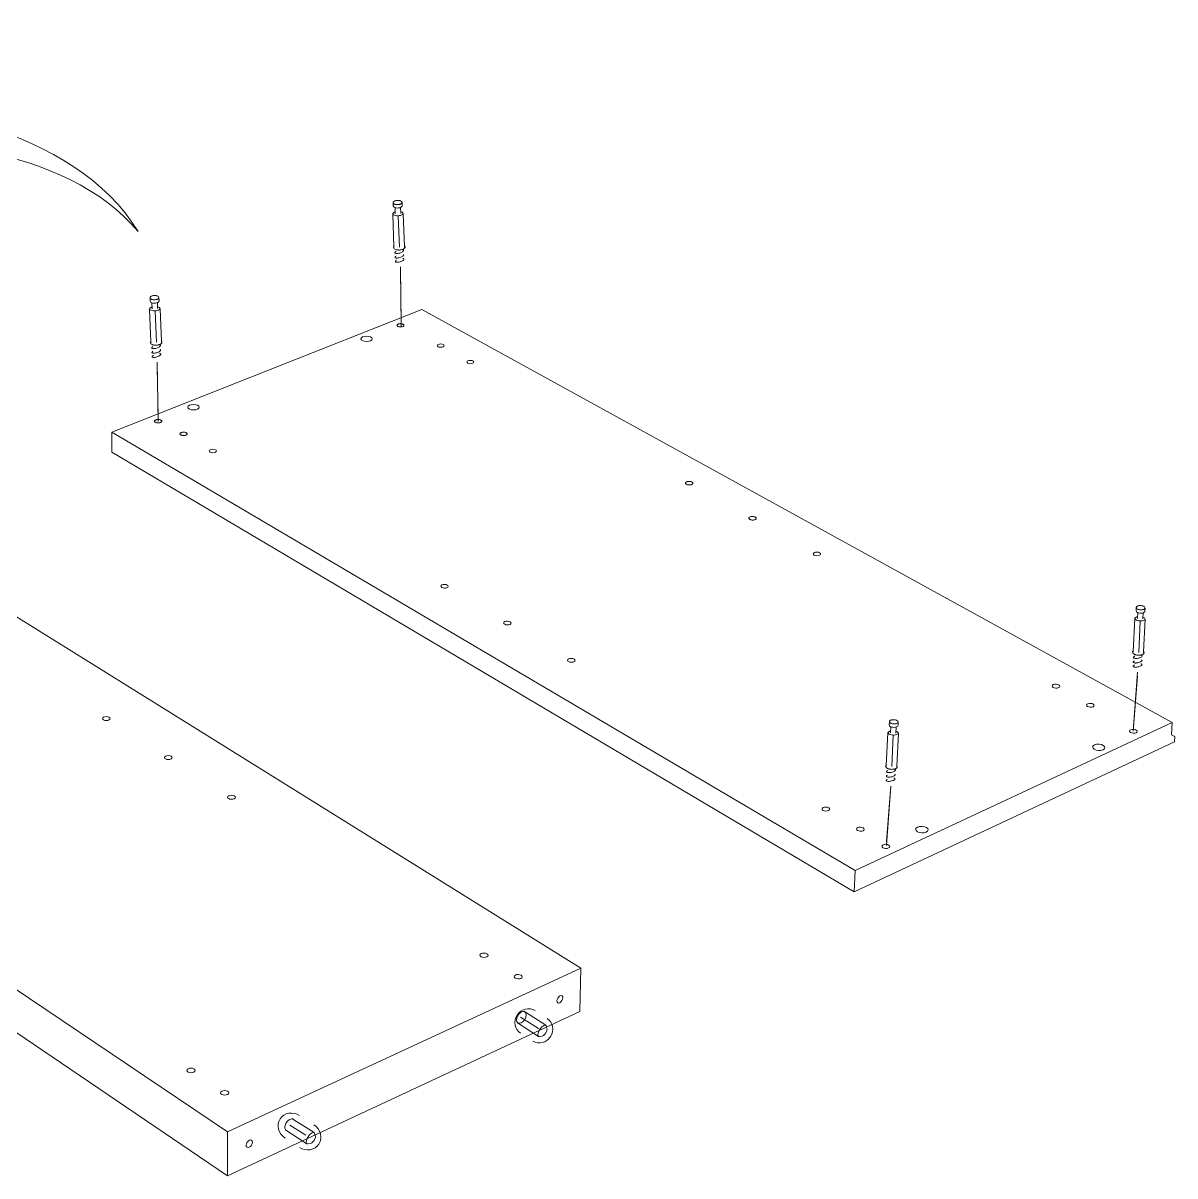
# Model space of a CAD drawing. Header units: metres. Extents: x -0.7 to 7.4, y 0 to 11.2.
# Drawn here: x 0.0524 to 0.1343, y 0.6645 to 0.7465 of the extents above; entities that cross this region are included whole.
import ezdxf

# ---------------------------------------------------------------- set-up
doc = ezdxf.new("R2010")
doc.units = ezdxf.units.M
doc.header["$MEASUREMENT"] = 0
doc.layers.add('PDF4_Geometry_Num_Penna__1', color=255, linetype='Continuous', lineweight=18)
doc.layers.add('PDF4_Geometry_Num_Penna__7', color=7, linetype='Continuous', lineweight=18)

msp = doc.modelspace()

# ---------------------------------------------------------------- linework, layer by layer
at = {"layer": 'PDF4_Geometry_Num_Penna__1', "color": 255, "linetype": 'Continuous', "lineweight": 18, "flags": 128}
for points in [[(0.07926215442272173, 0.7288428786007375), (0.07931718775605506, 0.7251962147118486)], [(0.06197604331161063, 0.7220813633229597), (0.06203107664494396, 0.718434346656293)], [(0.1316507127560551, 0.7000477452674042), (0.1313801322004995, 0.6964106063785153)], [(0.1141000183116106, 0.6919338563785152), (0.1138294377560551, 0.6882967174896264)]]:
    msp.add_lwpolyline(points, dxfattribs=at)
at = {"layer": 'PDF4_Geometry_Num_Penna__7', "color": 7, "linetype": 'Continuous', "lineweight": 18, "flags": 128}
for points in [[(0.07937910025605509, 0.7336988294340708), (0.0793738085893884, 0.7336741349896264), (0.07936322525605508, 0.7336557905451819), (0.0793469974782773, 0.7336381516562931), (0.07932441970049953, 0.7336212183229597), (0.0792979613671662, 0.7336056961007374), (0.07926550581161064, 0.7335915849896264), (0.07923058081161062, 0.733579590545182), (0.07919106970049952, 0.7335700655451819), (0.07914979470049953, 0.7335623044340708), (0.07910605025605508, 0.7335570127674041), (0.07906301136716619, 0.7335545433229598), (0.0790185613671662, 0.7335545433229598), (0.07897587525605508, 0.7335570127674041), (0.07893495303383286, 0.733561951656293), (0.0788961474782773, 0.7335700655451819), (0.0788612224782773, 0.733579590545182), (0.0788294724782773, 0.7335919377674042), (0.0788023085893884, 0.7336053433229597), (0.07877973081161063, 0.7336212183229597), (0.07876385581161063, 0.7336374461007374), (0.0787532724782773, 0.7336554377674042), (0.07874833358938842, 0.7336737822118485)], [(0.07888365914494397, 0.7333349744340708), (0.0789005924782773, 0.7329059966562931)], [(0.07928476747827728, 0.7329201077674041), (0.07926853970049953, 0.7333494383229597)], [(0.07889565358938841, 0.7330340549896264), (0.0788529674782773, 0.7330192383229598), (0.07882015914494396, 0.733004421656293), (0.07879087858938841, 0.7329874883229598), (0.07876583136716618, 0.7329687911007375), (0.07874572303383286, 0.7329486827674041), (0.07873090636716619, 0.7329268105451819), (0.07872279247827729, 0.7329063494340708), (0.07871926470049952, 0.7328844772118487)], [(0.07871997025605507, 0.7328767161007375), (0.0788053424782773, 0.7305593188785153)], [(0.07910643831161063, 0.7327401558229597), (0.0792069799782773, 0.7305264752674041)], [(0.07876971192272174, 0.7305166327674042), (0.07877077025605507, 0.7304968772118486)], [(0.07925767414494396, 0.7291207263785152), (0.07932152692272174, 0.7249025624896264)], [(0.06209298914494398, 0.7269374905451819), (0.0620876974782773, 0.7269127961007376), (0.06207711414494398, 0.7268940988785152), (0.0620608863671662, 0.7268764599896265), (0.06203830858938843, 0.726859526656293), (0.06201185025605509, 0.7268440044340708), (0.06197939470049953, 0.7268298933229598), (0.06194446970049952, 0.7268182516562931), (0.06190495858938842, 0.7268083738785153), (0.06186368358938843, 0.7268006127674042), (0.06181993914494396, 0.7267956738785153), (0.06177690025605508, 0.7267932044340708), (0.06173245025605509, 0.7267932044340708), (0.06168976414494397, 0.7267956738785153), (0.06164884192272176, 0.7268006127674042), (0.06161003636716621, 0.726808726656293), (0.0615751113671662, 0.7268182516562931), (0.0615433613671662, 0.7268302461007374), (0.0615161974782773, 0.726843651656293), (0.06149361970049953, 0.726859526656293), (0.06147774470049953, 0.7268757544340708), (0.0614671613671662, 0.7268940988785152), (0.06146222247827731, 0.726912090545182)], [(0.05873546192272176, 0.7173891366562931), (0.08077525358938843, 0.7260921644340708), (0.1341378313671662, 0.6967371727674042)], [(0.06160954247827731, 0.7262725397118486), (0.0615668563671662, 0.7262580758229598), (0.06153404803383285, 0.7262429063785152), (0.0615047674782773, 0.7262259730451819), (0.06147972025605507, 0.7262072758229596), (0.06145961192272174, 0.7261871674896264), (0.06144479525605508, 0.7261652952674041), (0.06143668136716618, 0.7261448341562929), (0.06143315358938842, 0.7261229619340708)], [(0.06143385914494397, 0.7261152008229597), (0.06151923136716619, 0.7237978036007374)], [(0.06159754803383286, 0.7265731063785152), (0.0616144813671662, 0.7261444813785153)], [(0.06182032720049953, 0.7259786405451819), (0.06192086886716619, 0.7237649599896264)], [(0.06199865636716618, 0.7261589452674041), (0.06198242858938842, 0.7265879230451819)], [(0.06148360081161063, 0.7237551174896263), (0.06148465914494396, 0.7237353619340707)], [(0.06197156303383285, 0.7223592111007375), (0.06203541581161064, 0.7181410472118486)], [(0.05873560303383286, 0.7173891366562931), (0.1115965308116106, 0.6862381533229597), (0.1341376197004995, 0.6967368199896263)], [(0.05873560303383286, 0.7173891366562931), (0.05874512803383286, 0.7159610922118486)], [(0.05874523386716619, 0.7159611627674042), (0.1115214949782773, 0.684719515545182)], [(0.09209458720049951, 0.6792873374896263), (0.04200966775605507, 0.7104390263785153), (0.01767505664494396, 0.7008219513785152)], [(0.1322007638671662, 0.7048735336007375), (0.1321933555338329, 0.7048498974896263), (0.1321813610893884, 0.7048322586007374), (0.1321637222004996, 0.7048160308229597), (0.1321400860893885, 0.7048008613785153), (0.1321118638671662, 0.7047881613785152), (0.1320783499782773, 0.7047768724896264), (0.132042366644944, 0.7047684058229596), (0.1320025027560551, 0.7047620558229597), (0.1319605222004996, 0.7047581752674041), (0.1319164249782774, 0.7047571169340708), (0.1318733860893885, 0.7047585280451819), (0.1318289360893884, 0.7047620558229597), (0.1317869555338329, 0.7047684058229596), (0.1317460333116107, 0.7047768724896264), (0.1317086388671662, 0.7047885141562931), (0.1316744194227218, 0.7048015669340708), (0.1316433749782773, 0.7048163836007375), (0.1316179749782773, 0.7048322586007374), (0.1315971610893885, 0.7048498974896263), (0.1315826972004996, 0.7048675363785153), (0.1315738777560551, 0.7048865863785152), (0.1315707027560551, 0.7049052836007376)], [(0.1314712194227218, 0.7041136855451819), (0.1313491583116107, 0.7017980522118485)], [(0.1316599555338329, 0.704254796656293), (0.1316162110893884, 0.704243860545182), (0.131581991644944, 0.7042318661007374), (0.1315516527560551, 0.7042177549896264), (0.131524841644944, 0.7042015272118486), (0.1315033222004995, 0.7041831827674041), (0.1314863888671662, 0.704162721656293), (0.1314765110893885, 0.7041429661007375), (0.131470866644944, 0.7041214466562931)], [(0.1316751249782773, 0.7045557161007374), (0.1316536055338329, 0.7041267383229597)], [(0.1318439644227217, 0.7039432938785153), (0.1317462449782772, 0.7017296133229597)], [(0.1320374277560551, 0.7041066299896264), (0.1320596527560551, 0.7045356077674042)], [(0.01767488025605508, 0.7008220219340708), (0.06698051358938839, 0.6676630274896264)], [(0.1316713149782773, 0.7003249227674042), (0.1313576955338328, 0.6961180477674042)], [(0.06697349331161062, 0.6645194952674041), (0.01782167108938839, 0.6978629924896264)], [(0.1146500694227217, 0.6967596447118486), (0.1146426610893884, 0.6967360086007375), (0.1146306666449439, 0.6967183697118486), (0.1146130277560551, 0.6967021419340708), (0.1145893916449439, 0.6966869724896263), (0.1145611694227217, 0.6966742724896264), (0.1145276555338328, 0.6966629836007375), (0.1144916722004995, 0.6966545169340709), (0.1144518083116106, 0.6966481669340708), (0.1144098277560551, 0.6966442863785153), (0.1143657305338328, 0.696643228045182), (0.1143226916449439, 0.696644639156293), (0.1142782416449439, 0.6966481669340708), (0.1142362610893884, 0.6966545169340709), (0.1141953388671662, 0.6966629836007375), (0.1141579444227217, 0.6966746252674042), (0.1141237249782773, 0.696687678045182), (0.1140926805338328, 0.6967024947118486), (0.1140672805338328, 0.6967183697118486), (0.1140464666449439, 0.6967360086007375), (0.1140320027560551, 0.6967536474896264), (0.1140231833116106, 0.6967726974896264), (0.1140200083116106, 0.6967913947118486)], [(0.1341377255338328, 0.6967369963785153), (0.1340784588671662, 0.6958797463785152)], [(0.1139205249782773, 0.6959997966562931), (0.1137984638671662, 0.6936841633229597)], [(0.1141092610893884, 0.6961409077674041), (0.114065516644944, 0.696129971656293), (0.1140312972004995, 0.6961179772118486), (0.1140009583116106, 0.6961038661007375), (0.1139741472004995, 0.6960876383229597), (0.1139526277560551, 0.6960692938785152), (0.1139356944227217, 0.6960488327674041), (0.113925816644944, 0.6960290772118486), (0.1139201722004995, 0.6960075577674042)], [(0.1141244305338328, 0.6964418272118487), (0.1141029110893884, 0.6960128494340708)], [(0.1142932699782773, 0.6958294049896264), (0.1141955505338329, 0.6936157244340708)], [(0.1144867333116106, 0.6959927411007375), (0.1145089583116106, 0.6964217188785152)], [(0.1340784588671662, 0.6958797111007375), (0.1343243449782773, 0.6957428333229596)], [(0.1343244508116106, 0.6957427627674041), (0.1342997563671662, 0.6953712877674042)], [(0.1115213538671662, 0.6847196566562931), (0.1342995094227217, 0.6953714288785153)], [(0.1141203383116106, 0.6922110338785152), (0.113807071644944, 0.6880041588785153)], [(0.1115964602560551, 0.6862380827674042), (0.1115213185893884, 0.6847197272118486)], [(0.0920944460893884, 0.6792872669340708), (0.06698054886716617, 0.6676628863785152)], [(0.0920944460893884, 0.6792872669340708), (0.09200766275605507, 0.676207164156293)], [(0.0920076274782773, 0.6762069877674042), (0.06697345803383285, 0.6645194599896264)], [(0.0881563524782773, 0.676150331656293), (0.08803393858938842, 0.6762282955451819)], [(0.08959226386716618, 0.6752337444340708), (0.0881564583116106, 0.6761502611007375)], [(0.0875769149782773, 0.6754229038785152), (0.08756703720049953, 0.6754331344340708), (0.08754481220049953, 0.675470881656293), (0.08752682053383286, 0.6755146261007375), (0.08751729553383286, 0.6755611927674042), (0.08751376775605509, 0.6756144622118486)], [(0.08907311608938842, 0.6750058499896263), (0.08780734942272175, 0.6758140638785153)], [(0.07110935414494395, 0.6677897805451819), (0.07109947636716618, 0.6677996583229597), (0.07107725136716618, 0.667837405545182), (0.0710592597004995, 0.6678811499896263), (0.07104973470049951, 0.6679280694340709), (0.07104620692272173, 0.6679809861007375)], [(0.07253390608938841, 0.6674183761007375), (0.07141136720049951, 0.6681352205451819)], [(0.07168879164494396, 0.6685170319340709), (0.07156637775605508, 0.6685949958229598)], [(0.07312473831161063, 0.6676006211007375), (0.07168893275605506, 0.6685171377674042)], [(0.06698040775605506, 0.6676629922118487), (0.06697335220049949, 0.6645193894340709)]]:
    msp.add_lwpolyline(points, dxfattribs=at)
for points in [[(0.07938707303383284, 0.7334863161007374), (0.07937895914494397, 0.733698335545182, 0.3131135624836701), (0.07926430636716619, 0.7338228661007375), (0.07924737303383285, 0.7338288633229597), (0.07921138970049953, 0.7338387411007375), (0.0791736424782773, 0.7338457966562931), (0.0791337785893884, 0.7338503827674042), (0.07909320914494396, 0.7338524994340708), (0.07905228692272173, 0.7338514411007375), (0.07901171747827729, 0.7338486188785153), (0.07897185358938842, 0.7338429744340709), (0.07893340081161061, 0.7338352133229598), (0.07889741747827729, 0.7338249827674042), (0.07886319803383285, 0.7338122827674042), (0.07883180081161063, 0.7337971133229597), (0.07880463692272174, 0.7337784161007375), (0.0787831174782773, 0.7337593661007374), (0.07876688970049953, 0.7337392577674042), (0.07875630636716617, 0.7337184438785153), (0.07874960358938841, 0.733696571656293), (0.07874889803383285, 0.733676110545182), (0.07875630636716617, 0.733463385545182)], [(0.07955358414494397, 0.7305871883229597), (0.0794675063671662, 0.7329077605451819, 0.3166828203841056), (0.07928018136716633, 0.733048166100742)], [(0.07880816470049952, 0.7305452077674042, 0.3575446933411198), (0.07882933136716891, 0.7305254522117471)], [(0.07894186747827729, 0.7302227688785153, 0.09094876493183213), (0.07888083692271816, 0.730158563322962, 0.1749568550537462), (0.07887342858936514, 0.7301328105451804)], [(0.0789005924782773, 0.7300940049896264, 0.08833440043322971), (0.07898737581161047, 0.730075660545177, 0.03100595301843017), (0.07902159525605484, 0.7300760133229628, 0.03456794708065318), (0.07908438970050054, 0.7300816577673978, 0.03148053648603819), (0.07921138970049936, 0.730111291100738, 0.03711914830690805), (0.07933345081161122, 0.7301589161007362, 0.04627570993518379), (0.07941705914494464, 0.7302083049896254, 0.09289854910283227), (0.07947808970049908, 0.7302725105451823, 0.2524448822978702), (0.07948283006362976, 0.7303060512269125)], [(0.07890306192272174, 0.7303656438785152), (0.07892175914494397, 0.7303585883229596), (0.0789609174782773, 0.7303476522118486), (0.07900183970049951, 0.7303388327674041), (0.0790466424782773, 0.7303321299896264), (0.07909215081161063, 0.730327896656293), (0.07913801192272174, 0.7303257799896263), (0.07918598970049952, 0.7303257799896263), (0.07923290914494396, 0.7303289549896265), (0.07927947581161063, 0.7303338938785153), (0.07932463136716618, 0.7303413022118486), (0.07936802303383285, 0.7303508272118486), (0.07940823970049951, 0.7303628216562931), (0.07944669247827729, 0.7303762272118487), (0.07948197025605508, 0.730391396656293), (0.07951266192272174, 0.7304093883229598), (0.07953841470049954, 0.7304280855451819), (0.07956099247827729, 0.7304492522118485), (0.07957792581161063, 0.7304711244340708), (0.07958850914494398, 0.7304944077674042), (0.07959274247827729, 0.7305180438785153), (0.07959274247827729, 0.730546971656293, 0.208478335251931), (0.07955252581162896, 0.7306249355452049)], [(0.07891258692272174, 0.7297708605451819, 0.08508468459125879), (0.0789997230338329, 0.7297525161007391, 0.01546761559010994), (0.07903394247827732, 0.729752516100737, 0.02519149407475921), (0.0790963841449439, 0.7297585133229602, 0.03131429763953015), (0.07922408970049954, 0.7297881466562929, 0.03397503287613599), (0.07934544525605547, 0.7298354188785146, 0.04392959301516117), (0.07942905358938687, 0.7298848077674063, 0.09517651497133987), (0.07948973136716726, 0.7299493661007368)], [(0.07905158136716618, 0.7294530077674042, 0.03362386576150942), (0.0791140230338325, 0.7294586522118508, 0.03635945027618227), (0.07924137581161085, 0.7294886383229591, 0.03997313886562003), (0.07936273136716636, 0.7295359105451816, 0.04985314938381526), (0.0794466924782799, 0.7295852994340672, 0.09093655210166603), (0.07950807581161547, 0.7296491522118455, 0.1419638425172076), (0.07951548414497234, 0.7296752577674043)], [(0.06210096192272174, 0.7267248008229596), (0.06209284803383286, 0.7269368202674041, 0.3131135625362774), (0.06197819525605508, 0.7270613508229596), (0.06196126192272175, 0.7270673480451819), (0.06192527858938842, 0.7270775786007375), (0.06188753136716619, 0.7270842813785152), (0.06184766747827729, 0.7270892202674041), (0.06180709803383285, 0.727090984156293), (0.06176617581161063, 0.7270899258229597), (0.06172560636716619, 0.7270867508229597), (0.06168574247827731, 0.7270814591562931), (0.06164728970049951, 0.727073698045182), (0.06161130636716618, 0.7270634674896264), (0.06157708692272174, 0.7270507674896264), (0.06154568970049953, 0.7270352452674042), (0.06151852581161064, 0.7270169008229597), (0.0614970063671662, 0.7269978508229598), (0.06148077858938842, 0.7269777424896263), (0.06147019525605507, 0.7269569286007375), (0.06146349247827731, 0.7269350563785153), (0.06146278692272174, 0.7269145952674042), (0.06147019525605507, 0.7267018702674042)], [(0.06226747303383286, 0.723825673045182), (0.06218139525605508, 0.7261462452674041, 0.3166828203897196), (0.06199407025605518, 0.7262866508229626)], [(0.0616144813671662, 0.7233324897118486, 0.08833440039559551), (0.06170126470049947, 0.7233141452674023, 0.03100595265591015), (0.0617354841449434, 0.7233144980451895, 0.03456794706618013), (0.06179827858938899, 0.7233201424896228, 0.03148053651390974), (0.06192527858938848, 0.7233497758229595, 0.03711914831097195), (0.06204733970049999, 0.7233974008229587, 0.0486220303314613), (0.06213094803383203, 0.7234467897118496, 0.08878279640048549), (0.06219197858938345, 0.7235109952674073, 0.1881435490102843), (0.06219868136712271, 0.7235363952673991)], [(0.06161695081161064, 0.7236041286007374), (0.06163564803383287, 0.723597073045182), (0.06167480636716619, 0.7235861369340708), (0.06171572858938841, 0.7235769647118485), (0.06176053136716619, 0.7235706147118486), (0.06180603970049953, 0.723566734156293), (0.06185190081161063, 0.7235639119340708), (0.06189987858938841, 0.7235646174896263), (0.06194679803383286, 0.7235674397118486), (0.06199336470049952, 0.7235723786007374), (0.06203852025605508, 0.7235797869340709), (0.06208191192272174, 0.7235893119340708), (0.06212212858938841, 0.7236013063785152), (0.06216058136716619, 0.7236147119340708), (0.06219585914494397, 0.723630234156293), (0.06222655081161064, 0.7236478730451819), (0.06225230358938842, 0.7236669230451819), (0.06227488136716619, 0.7236877369340708), (0.06229181470049952, 0.723709609156293), (0.06230239803383287, 0.7237332452674041), (0.06230663136716619, 0.7237565286007375), (0.06230663136716619, 0.7237854563785152, 0.2070191947131901), (0.06226641470049428, 0.7238634202673976)], [(0.06165575636716619, 0.7234609008229597, 0.09533817196604631), (0.06159472581160875, 0.7233970480451831, 0.1754474358045918), (0.06158731747830342, 0.7233709424896282)], [(0.06160107581161063, 0.7230368619340709, 0.2100644108519407), (0.06162647581161364, 0.723009345267411, 0.0879922546581363), (0.06171361192272165, 0.7229910008229569, 0.01546761544681716), (0.06174783136716622, 0.722991000822959, 0.02939013846546101), (0.06181027303383212, 0.7229969980451867, 0.03524619882363948), (0.06193797858938777, 0.7230266313785173, 0.03397503288355194), (0.06205933414494392, 0.7230739036007375)], [(0.06176547025605508, 0.7226914924896264, 0.03778751704286219), (0.06182791192272068, 0.7226974897118548, 0.0343908469278387), (0.06195526470049953, 0.7227271230451819, 0.04182750576895145), (0.06207662025605503, 0.722774748045182, 0.0522973588595135), (0.06216058136716646, 0.7228237841562927, 0.09093655208982766), (0.0622219647005026, 0.7228876369340687, 0.1419638430331268), (0.06222937303382214, 0.7229137424896263)], [(0.1321898277560551, 0.7046615494340708), (0.1322007638671662, 0.7048732161007375, 0.310320370895327), (0.1320973999782774, 0.7050079772118486), (0.1320808194227218, 0.705015385545182), (0.1320465999782773, 0.7050280855451819), (0.1320092055338329, 0.7050383161007375), (0.1319700472004995, 0.7050467827674042), (0.1319301833116107, 0.7050524272118486), (0.1318889083116107, 0.7050552494340708), (0.1318479860893884, 0.7050559549896264), (0.1318081222004996, 0.7050538383229598), (0.131769316644944, 0.7050492522118486), (0.1317322749782773, 0.7050421966562931), (0.1316973499782773, 0.705032671656293), (0.131664541644944, 0.7050203244340708), (0.131635966644944, 0.7050044494340708), (0.1316123305338329, 0.7049871633229597), (0.1315950444227218, 0.7049688188785153), (0.1315823444227218, 0.7049490633229597), (0.1315735249782773, 0.7049278966562931), (0.1315710555338329, 0.704907435545182), (0.1315601194227218, 0.704694710545182)], [(0.1320966944227218, 0.7017588938785153), (0.1322180499782773, 0.7040780549896264, 0.3169422927313646), (0.1320444833116112, 0.7042343355451864)], [(0.1313516277560551, 0.7018357994340708, 0.2295645811507656), (0.1313099999782773, 0.7017588938785153), (0.1313092944227218, 0.7017391030451819)], [(0.1313505694227218, 0.7017835883229597, 0.3538039710232163), (0.1313699722005099, 0.7017617161008907)], [(0.1314553444227218, 0.7014505661007375, 0.09898533637247524), (0.1313886694227231, 0.7013923577674032, 0.1749381643425071), (0.1313787916449164, 0.7013669577674049)], [(0.1314024277560551, 0.7013263883229598, 0.0926513051977263), (0.1314870944227218, 0.7013002827674042, 0.03801236362120719), (0.131521666644944, 0.7012974605451809, 0.03390377729515484), (0.1315841083116107, 0.7012974605451822, 0.03319293283648544), (0.1317135777560552, 0.7013154522118483, 0.03574114953616999), (0.1318395194227222, 0.7013521411007363, 0.04751409135198768), (0.1319273610893907, 0.7013937688785113, 0.08916610283980682), (0.1319936833116132, 0.7014523299896244)], [(0.1314292388671662, 0.7015962633229597), (0.1314472305338329, 0.701587796656293), (0.1314849777560551, 0.7015733327674041), (0.131524841644944, 0.701560985545182), (0.1315689388671662, 0.7015500494340708), (0.131613741644944, 0.701541935545182), (0.1316592499782773, 0.7015355855451819), (0.1317075805338329, 0.7015317049896264), (0.1317544999782773, 0.7015302938785153), (0.131801066644944, 0.7015317049896264), (0.1318465749782773, 0.7015345272118486), (0.1318906722004995, 0.701540171656293), (0.1319322999782774, 0.7015486383229598), (0.1319718110893884, 0.7015585161007375), (0.1320077944227218, 0.7015705105451819), (0.1320402499782773, 0.7015853272118486), (0.132067766644944, 0.7016019077674042), (0.1320917555338329, 0.7016209577674042), (0.1321108055338329, 0.7016414188785153), (0.1321238583116107, 0.7016636438785153), (0.1321298555338329, 0.7016865744340709), (0.1321323249782773, 0.7017155022118486, 0.205076815011143), (0.1320988110893938, 0.7017969938785208)], [(0.1314380583116107, 0.7011277744340708, 0.0804783138935433), (0.1313710305338406, 0.701069566100731, 0.2282189182244347), (0.1313628353825786, 0.7010289772812551)], [(0.1313854944227218, 0.7010032438785153, 0.08661541246579521), (0.1314705138671665, 0.7009771383229619, 0.01727686256212676), (0.1315050860893884, 0.7009739633229592, 0.02956377659762058), (0.131567527756055, 0.7009746688785163, 0.03283338913183346), (0.1316973499782775, 0.7009923077674032, 0.03341109878701384), (0.1318225860893879, 0.7010289966562945, 0.04637556088225283), (0.1319100749782757, 0.7010706244340736, 0.09536567728679249), (0.1319763972005023, 0.7011291855451798, 0.4848783520107732), (0.1319634939115251, 0.7011917390603404)], [(0.1314959138671662, 0.7006741022118486, 0.03408980983402277), (0.1315580027560551, 0.7006744549896257, 0.03464019597066107), (0.1316874722004993, 0.7006924466562943, 0.03640092570654548), (0.131813061089389, 0.7007291355451806, 0.04981450806847205), (0.1319012555338326, 0.7007707633229602)], [(0.1319763972004996, 0.7008653077674042, 0.2360937184348705), (0.1319541722005015, 0.7008945883229636, 0.06100576557958654), (0.1318977277560541, 0.7009161077674001)], [(0.1146391333116106, 0.6965476605451819), (0.1146500694227217, 0.6967593272118486, 0.310320370956306), (0.1145467055338329, 0.6968940883229597), (0.1145301249782773, 0.696901496656293), (0.1144959055338328, 0.6969141966562931), (0.1144585110893884, 0.6969244272118486), (0.1144193527560551, 0.6969328938785152), (0.1143794888671662, 0.6969385383229597), (0.114338566644944, 0.696941360545182), (0.1142976444227217, 0.6969420661007375), (0.1142574277560551, 0.6969399494340708), (0.1142186222004995, 0.6969353633229597), (0.1141815805338328, 0.6969283077674041), (0.1141466555338328, 0.6969187827674042), (0.1141138472004995, 0.696906435545182), (0.1140852722004995, 0.696890560545182), (0.1140616360893884, 0.6968732744340709), (0.1140439972004995, 0.6968549299896264), (0.1140316499782773, 0.6968351744340708), (0.1140228305338328, 0.6968140077674041), (0.1140203610893884, 0.696793546656293), (0.1140094249782773, 0.696580821656293)], [(0.1145459999782773, 0.6936450049896263), (0.1146673555338328, 0.6959641661007375, 0.3169422926843165), (0.1144937888671645, 0.696120446656279)], [(0.1138009333116106, 0.693721910545182, 0.2295645812719922), (0.1137593055338328, 0.6936450049896263), (0.1137585999782773, 0.6936252141562931)], [(0.1137998749782773, 0.6936696994340709, 0.3538039723662532), (0.1138192777560583, 0.6936478272118964)], [(0.1139046499782773, 0.6933366772118486, 0.09898533637036208), (0.1138379749782775, 0.6932784688785151, 0.174938163054721), (0.1138280972004716, 0.693253068878516)], [(0.1138517333116106, 0.6932124994340708, 0.09265130528792893), (0.113936399978277, 0.6931863938785128, 0.03801236357830133), (0.1139709722004996, 0.6931835716563021, 0.03390073697864858), (0.1140334138671662, 0.6931835716562931, 0.03319293285579194), (0.1141628833116107, 0.6932015633229593, 0.03574114953131812), (0.1142888249782768, 0.6932382522118498, 0.04751409133873863), (0.1143766666449414, 0.6932798799896306, 0.08916610279063017), (0.1144429888671667, 0.6933384411007372)], [(0.1138785444227217, 0.6934823744340708), (0.1138965360893884, 0.6934739077674041), (0.1139342833116106, 0.6934594438785152), (0.1139741472004995, 0.693447096656293), (0.1140182444227217, 0.693436160545182), (0.1140630472004995, 0.693428046656293), (0.1141085555338328, 0.693421696656293), (0.1141568860893884, 0.6934178161007375), (0.1142038055338328, 0.6934164049896263), (0.1142503722004995, 0.6934178161007375), (0.1142958805338329, 0.6934206383229597), (0.1143399777560551, 0.6934262827674041), (0.1143816055338329, 0.6934347494340708), (0.1144211166449439, 0.6934446272118486), (0.1144570999782773, 0.6934566216562931), (0.1144895555338328, 0.6934714383229597), (0.1145170722004995, 0.6934880188785153), (0.1145410610893884, 0.6935070688785152), (0.1145601110893884, 0.6935275299896264), (0.1145731638671662, 0.6935497549896265), (0.1145791610893884, 0.6935726855451819), (0.1145816305338328, 0.6936016133229597, 0.2050768151301368), (0.1145481166449473, 0.6936831049896299)], [(0.1138873638671662, 0.6930138855451818, 0.08047831386082602), (0.1138203360893919, 0.6929556772118457, 0.2282189133678027), (0.1138121409380162, 0.6929150883925868)], [(0.1138347999782773, 0.6928893549896263, 0.08661541258933682), (0.1139198194227222, 0.6928632494340746, 0.01727686269032761), (0.1139543916449439, 0.6928600744340699, 0.02956377660312521), (0.1140168333116106, 0.6928607799896258, 0.03283338911659123), (0.1141466555338326, 0.6928784188785164, 0.03341109876055259), (0.114271891644944, 0.6929151077674041, 0.04637556079094931), (0.1143593805338337, 0.6929567355451804, 0.09734530875850693), (0.1144257027560557, 0.6930152966562926, 0.4848783538515556), (0.1144127994673761, 0.6930778501707282)], [(0.1139452194227217, 0.6925602133229598, 0.03408980982446598), (0.1140073083116103, 0.6925605661007421, 0.03464019598442301), (0.1141367777560553, 0.6925785577674027, 0.03583372122793915), (0.1142623666449449, 0.6926152466562906, 0.04981450809506422), (0.114350561089388, 0.6926568744340714)], [(0.1144257027560551, 0.6927514188785153, 0.2360937181483622), (0.114403477756047, 0.6927806994340544, 0.06100576578427517), (0.1143470333116108, 0.6928022188785161)], [(0.0895207309103168, 0.6752468504280871, -0.4015077630954818), (0.08962898803383289, 0.6751836147118486), (0.08968017608938889, 0.6749979477674043, -0.1141540019525474), (0.08968263974293035, 0.6748860127005393, -0.1598851436868944), (0.08944286247827522, 0.6745104441562956, -0.1161733312822346), (0.08933286636716621, 0.6744587974896264), (0.08914638803383249, 0.6744276119340731, -0.1835265579011706), (0.0890858513671662, 0.6744399944340708), (0.08758901525605509, 0.675395316656293)], [(0.08952717636716619, 0.6752449627674042, 0.1157255223746826), (0.0893786922004995, 0.6751738074896264, 0.07814020526205041), (0.08917266997827729, 0.6749430908229597, 0.0811754779506837), (0.08905071470049954, 0.6746587872118486, 0.114007888262857), (0.08904718692272189, 0.6744940399896263)], [(0.07305438789341882, 0.667613824917464, -0.3976313255120602), (0.07316142720049951, 0.6675503149896264), (0.07321261525605079, 0.66736482443407, -0.1141540019522147), (0.07321698495566259, 0.6672565712261256, -0.1601421319173882), (0.07297530164494544, 0.6668773208229579, -0.1160196160181342), (0.07286530553383286, 0.6668254977674042), (0.07267882720049906, 0.6667941358229625, -0.1793401444579626), (0.07261829053383284, 0.6668068711007374), (0.07112145442272173, 0.6677621933229597)], [(0.07305961553383285, 0.6676118394340709, 0.112828308735237), (0.07291113136716619, 0.6675405077674041, 0.07927984887148078), (0.07270510914494398, 0.6673097911007376, 0.08083816589319794), (0.07258315386716618, 0.6670254874896264, 0.113798647017241), (0.07257962608938721, 0.6668603874896262)]]:
    msp.add_lwpolyline(points, format="xyb", dxfattribs=at)
for points in [[(0.07945371275605509, 0.7250474130451818), (0.07942196275605509, 0.7250604658229597), (0.07938492108938841, 0.7250728130451819), (0.07934682108938841, 0.7250819852674041), (0.07930342942272176, 0.7250848074896264), (0.0792628599782773, 0.7250879824896264), (0.07921946831161064, 0.7250879824896264), (0.07917537108938842, 0.7250819852674041), (0.07913797664494397, 0.7250728130451819), (0.07910375720049954, 0.7250629352674042), (0.0790727127560551, 0.7250474130451818), (0.07904801831161064, 0.7250318908229597), (0.07902861553383286, 0.7250131936007375), (0.07901979608938843, 0.7249916741562931), (0.07901697386716619, 0.7249729769340708), (0.07901979608938843, 0.7249507519340709), (0.07903214331161065, 0.7249320547118486), (0.07905048775605508, 0.7249137102674041), (0.07907624053383286, 0.7248974824896264), (0.0791072849782773, 0.7248819602674041), (0.07914432664494399, 0.7248699658229597), (0.07918172108938841, 0.7248636158229598), (0.07922581831161064, 0.7248572658229597), (0.07926920997827731, 0.7248544436007375), (0.07931260164494397, 0.7248572658229597), (0.07935387664494396, 0.7248611463785153), (0.07939091831161064, 0.7248699658229597), (0.07942831275605508, 0.7248819602674041), (0.0794565349782773, 0.7248950130451819), (0.07948122942272176, 0.7249137102674041), (0.07949992664494397, 0.7249320547118486), (0.07950945164494397, 0.7249507519340709), (0.07951227386716618, 0.7249698019340708), (0.07950945164494397, 0.7249916741562931), (0.0794963988671662, 0.7250103713785152), (0.07947840720049952, 0.7250290686007375)], [(0.06223720470049954, 0.7182376730451819), (0.06220616025605509, 0.7182531952674042), (0.06217229358938843, 0.7182655424896264), (0.06213101858938844, 0.7182750674896263), (0.06208762692272175, 0.7182778897118486), (0.06204423525605508, 0.7182810647118486), (0.06200013803383288, 0.7182778897118486), (0.06195674636716621, 0.7182750674896263), (0.06191970470049953, 0.7182655424896264), (0.06188160470049953, 0.7182531952674042), (0.06185056025605509, 0.7182376730451819), (0.06182233803383286, 0.7182221508229597), (0.06180364081161065, 0.7182031008229597), (0.06179129358938842, 0.7181812286007375), (0.06178882414494397, 0.7181593563785152), (0.06179129358938842, 0.7181378369340709), (0.06180117136716621, 0.7181191397118486), (0.06181951581161064, 0.7181000897118486), (0.06184456303383287, 0.7180817452674041), (0.06187560747827732, 0.718066223045182), (0.06191335470049954, 0.7180535230451819), (0.06195321858938842, 0.7180439980451819), (0.06199484636716621, 0.7180380008229598), (0.06203753247827731, 0.7180380008229598), (0.06208409914494398, 0.7180380008229598), (0.06212572692272175, 0.7180439980451819), (0.06216559081161065, 0.7180535230451819), (0.06220333803383287, 0.718066223045182), (0.06223438247827732, 0.7180817452674041), (0.06225907692272176, 0.7180972674896263), (0.06228130192272175, 0.7181156119340708), (0.0622901213671662, 0.7181378369340709), (0.06229647136716621, 0.7181593563785152), (0.06229364914494399, 0.7181780536007375), (0.06228130192272175, 0.7182002786007375), (0.06226260470049955, 0.7182186230451819)], [(0.06404310942272176, 0.7173395361007375), (0.06401135942272176, 0.7173550583229598), (0.06397431775605508, 0.717367405545182), (0.06393339553383287, 0.717373755545182), (0.06389353164494398, 0.717380105545182), (0.06384661220049954, 0.7173829277674042), (0.06380251497827731, 0.717380105545182), (0.06375912331161064, 0.717376930545182), (0.0637185538671662, 0.717367405545182), (0.06368398164494399, 0.7173550583229598), (0.06365328997827732, 0.7173395361007375), (0.06362471497827732, 0.7173236611007374), (0.06360637053383286, 0.7173021416562931), (0.06359402331161064, 0.7172830916562931), (0.06359049553383288, 0.7172619249896264), (0.06359402331161064, 0.7172396999896264), (0.06360637053383286, 0.7172178277674042), (0.06362153997827732, 0.7171994833229598), (0.06364976220049953, 0.7171832555451819), (0.06367798442272175, 0.7171677333229597), (0.06371573164494398, 0.7171553861007375), (0.06375594831161065, 0.7171462138785153), (0.06379933997827732, 0.7171398638785154), (0.06384343720049952, 0.7171363361007375), (0.06388753442272176, 0.7171398638785154), (0.06393092608938843, 0.7171462138785153), (0.06397149553383287, 0.7171522111007376), (0.06400853720049955, 0.7171649111007375), (0.064039581644944, 0.717180080545182), (0.0640646288671662, 0.7171994833229598), (0.06408297331161066, 0.7172178277674042), (0.06409602608938843, 0.7172396999896264), (0.06409884831161064, 0.7172583972118486), (0.06409602608938843, 0.7172802694340707), (0.06408650108938842, 0.7173021416562931), (0.06406709831161064, 0.7173208388785153)], [(0.09998096970049954, 0.7138343361007375), (0.09994569192272175, 0.7138498583229597), (0.0999086502560551, 0.7138625583229598), (0.09986808081161065, 0.7138717305451819), (0.09982468914494398, 0.7138780805451819), (0.09977776970049954, 0.7138812555451819), (0.09973437803383287, 0.7138780805451819), (0.09969028081161063, 0.713874905545182), (0.0996528863671662, 0.7138653805451819), (0.09961584470049953, 0.7138530333229597), (0.0995876224782773, 0.7138375111007376), (0.09956222247827731, 0.7138188138785152), (0.09954423081161064, 0.7138001166562931), (0.09953435303383286, 0.7137785972118486), (0.09953435303383286, 0.7137563722118486), (0.09954070303383286, 0.7137344999896263), (0.09955305025605508, 0.7137133333229597), (0.09957527525605508, 0.7136942833229597), (0.09959996970049954, 0.7136755861007374), (0.09963454192272175, 0.7136600638785152), (0.09967228914494398, 0.7136473638785152), (0.09971497525605509, 0.713638191656293), (0.09975907247827731, 0.7136318416562931), (0.09980316970049954, 0.7136318416562931), (0.09984585581161064, 0.7136318416562931), (0.09988995303383287, 0.713638191656293), (0.09993052247827731, 0.7136473638785152), (0.09996509470049952, 0.7136600638785152), (0.09999613914494397, 0.7136755861007374), (0.1000208335893884, 0.7136911083229597), (0.1000367085893884, 0.7137133333229597), (0.1000458808116106, 0.7137313249896263), (0.1000490558116106, 0.7137535499896264), (0.1000430585893884, 0.7137750694340709), (0.1000300058116107, 0.713796941656293), (0.1000084863671662, 0.7138188138785152)], [(0.1044864710893884, 0.7113430194340707), (0.1044518988671662, 0.7113585416562931), (0.1044148572004995, 0.7113708888785153), (0.1043714655338328, 0.7113835888785153), (0.1043273683116106, 0.7113864111007374), (0.1042832710893884, 0.7113899388785153), (0.104236351644944, 0.7113864111007374), (0.1041936655338329, 0.7113835888785153), (0.1041559183116106, 0.7113740638785153), (0.1041185238671662, 0.7113617166562931), (0.1040874794227217, 0.7113461944340708), (0.1040656072004995, 0.7113274972118486), (0.1040469099782773, 0.7113056249896265), (0.1040373849782773, 0.7112869277674041), (0.1040373849782773, 0.7112650555451819), (0.1040433822004995, 0.7112400083229597), (0.1040557294227217, 0.7112213111007375), (0.1040779544227217, 0.7111994388785152), (0.1041054710893884, 0.7111810944340708), (0.1041407488671662, 0.7111652194340708), (0.1041777905338329, 0.7111525194340708), (0.1042211822004995, 0.7111433472118486), (0.1042645738671662, 0.7111373499896263), (0.1043086710893884, 0.7111341749896263), (0.1043555905338329, 0.7111373499896263), (0.1043989822004995, 0.7111433472118486), (0.1044360238671662, 0.7111525194340708), (0.1044734183116106, 0.7111652194340708), (0.1045051683116106, 0.7111810944340708), (0.1045270405338329, 0.7111994388785152), (0.1045457377560551, 0.7112184888785152), (0.1045552627560551, 0.7112400083229597), (0.1045552627560551, 0.7112618805451819), (0.1045485599782773, 0.711284105545182), (0.1045362127560551, 0.7113056249896265), (0.1045139877560551, 0.7113243222118486)]]:
    msp.add_lwpolyline(points, close=True, dxfattribs=at)
at = {"layer": 'PDF4_Geometry_Num_Penna__7', "color": 7, "linetype": 'Continuous', "lineweight": 18}
for centre, radius, start, end in [((0.07936167800086329, 0.7301012585851411), 0.0002546585411310198, 67.60825044010579, 81.23609801043003), ((0.07912285452281465, 0.7296753479489277), 0.0002808174508008576, 126.9980684831278, 145.2485369418249), ((0.07896095107883734, 0.7295151691021468), 5.81056612704578e-05, 184.9476329095092, 196.2916774795624), ((0.07911289669764103, 0.7294023613492094), 0.000242612237172965, 125.5456910997799, 146.7009143273236), ((0.07902446001357101, 0.7296979897077958), 0.0002454478343523886, 247.4228185071087, 268.2604494367108), ((0.07939585381481334, 0.7294887992369872), 0.0002433115368683653, 67.5744255984908, 81.73804232005007), ((0.06183164925837192, 0.7229187308955163), 0.000273842148239084, 126.7635674917171, 145.4830379358763), ((0.06167649676198947, 0.7227541418400948), 5.98328305491877e-05, 185.6129580892634, 196.2951669307729), ((0.0618202178260784, 0.7226453947363853), 0.0002348192360279028, 124.9370450578841, 146.6768138600171), ((0.06173674755382432, 0.7229290417554615), 0.000237973946548807, 247.0917690731336, 268.5914988944032), ((0.06200290256208916, 0.7233164125996548), 0.0002385509484857315, 305.9475247828939, 327.2886642893986), ((0.06210658926932725, 0.722726188946116), 0.0002452147464944848, 66.95947722583358, 81.05746725550803), ((0.1315515026133379, 0.7006175750033217), 0.0002426815184656261, 120.251943922465, 141.3938421410962), ((0.1314908487282507, 0.7009256673412991), 0.0002505287312837834, 242.7065846199028, 263.1547941602308), ((0.1140008081688839, 0.6925036861144457), 0.0002426815184497083, 120.2519439220826, 141.3938421420842), ((0.1139401542838647, 0.6928117784525795), 0.0002505287314610027, 242.7065846257525, 263.1547941515611)]:
    msp.add_arc(centre, radius, start, end, dxfattribs=at)
for centre, major_axis, ratio, start_param, end_param in [((0.07906634716531566, 0.733468555141375), (0.0003206715503112496, 7.604074525824346e-06), 0.4931449940110431, 4.041624218937239, 6.340800694575877), ((0.07909242214153818, 0.7329147256265512), (0.0003671271121552522, 1.334233451777411e-05), 0.417654881465469, 3.069346179163494, 6.296691128733413), ((0.06180632943346804, 0.726153573520635), (0.0003670219425310553, 1.308611323458387e-05), 0.419197629931806, 3.072453356952214, 6.294781390667117), ((0.06177982281329214, 0.7267065221547666), (0.0003213549986201408, 7.409341340802733e-06), 0.4894512368819211, 4.045036106931908, 6.347952886348214), ((0.1318690951923716, 0.7046704244976211), (-0.000319302774908381, 2.050331232750219e-05), 0.487384735959669, 0.8958173332400037, 3.2092773077418), ((0.131845254957608, 0.7041186534767504), (-0.0003665980642009182, 1.978014037995475e-05), 0.418679899890974, 6.212199734545071, 9.436044818266982), ((0.1143183793296954, 0.696556941822466), (-0.0003195467252314205, 2.055308563420064e-05), 0.4881231222216838, 0.8969265567901399, 3.20687480787669), ((0.1142945460052199, 0.6960045754385349), (-0.000366957695526346, 1.991571757686823e-05), 0.418155493339459, 6.211630103373587, 9.43804845023087), ((0.08786664205152292, 0.675799957387368), (0.0002683591141657976, 0.0003746402022231087), 0.6116343277844077, 6.161451876712393, 8.737242039884245), ((0.07139871185003409, 0.6681678134998086), (0.0002689356386885584, 0.000373231037251287), 0.6104030499341834, 6.161628781458098, 8.743900843516807)]:
    msp.add_ellipse(centre, major_axis=major_axis, ratio=ratio, start_param=start_param, end_param=end_param, dxfattribs=at)
for centre, major_axis, ratio in [((0.07685207849949352, 0.7240164825439499), (-0.0003997714193656604, 2.94112066978599e-06), 0.4682338013220022), ((0.08212449627076483, 0.7235334576706663), (-0.0002485304397056992, 4.458858419265069e-06), 0.4729626669863392), ((0.08423144202307965, 0.7223656599456804), (-0.0002499315521074241, 5.010236342806153e-06), 0.4766990982509602), ((0.06455004859268419, 0.719152114579343), (0.0004052311794632834, 1.254798281502545e-06), 0.4782379376487947), ((0.06592625019975332, 0.7160449190798256), (0.0002554183501243951, 2.905786663509602e-07), 0.4811266642533553), ((0.1088725991064935, 0.708729679545571), (-0.0002614221718907628, 1.224071972405483e-05), 0.4916382644076429), ((0.08239871802576408, 0.7064263231390121), (-0.0002642785736634012, 6.152394073755132e-06), 0.4954154917559421), ((0.08686964749192215, 0.7038150847046757), (-0.0002659278213667238, 6.18338356617179e-06), 0.4991021329054652), ((0.0914141029436259, 0.7011622898552083), (-0.0002669910603702308, 5.7332589417092e-06), 0.5081799903644142), ((0.1258607203654202, 0.6993286546374983), (-0.0002697031736069722, 1.611789272215614e-05), 0.5016891345061254), ((0.1283146257543069, 0.6979703126044701), (-0.000272667788082076, 1.777072625042122e-05), 0.5018093493098625), ((0.05834580364046869, 0.6970275205809263), (0.0002713084439206689, 1.210682656904716e-06), 0.5142390435854652), ((0.1313736244742507, 0.6961231394615353), (-0.0002735615091098709, 1.76377395247895e-05), 0.5060703614221183), ((0.128910202350121, 0.6949783002004217), (-0.0004380609639881293, 3.073986674184687e-05), 0.5088872586165424), ((0.06276216026000295, 0.6942537233194184), (0.0002735482904172721, 7.758746235486669e-07), 0.5157188252812773), ((0.06725273295740121, 0.6914335643672727), (-0.0002770123015210652, 5.70991635418e-07), 0.5148026365256273), ((0.1095113353349604, 0.6905953858336618), (-0.0002780617675607472, 1.197228094840245e-05), 0.5147377110127278), ((0.1119596569476121, 0.6891636357012725), (-0.0002773865088410432, 1.543791876779105e-05), 0.5245694653221528), ((0.1163337205020685, 0.6891332738567278), (-0.0004443561579946243, 2.459649429198413e-05), 0.5217075243309295), ((0.1137662199665888, 0.6879413905755047), (-0.0002795758086178574, 1.504800369767077e-05), 0.5210208722734904), ((0.08520500642389821, 0.6802051561555652), (-0.000285398535894224, 7.386377180451679e-06), 0.535704070117068), ((0.08763271136483326, 0.6786803435203673), (-0.0002864139810150046, 1.015194139175608e-05), 0.5422602259121934), ((0.0905998534450678, 0.6770709066376075), (0.0001520656771915874, 0.0002446826383201149), 0.610381478657994), ((0.08785499466004838, 0.6757945839115339), (0.0002453817806425396, 0.000391493401731502), 0.617947706052835), ((0.06437764038461498, 0.6720193957642897), (0.0002926117453916771, 3.809154336398279e-08), 0.5545501193152877), ((0.06676800364507342, 0.6704230670524618), (-0.0002938279752444234, 4.688221046934024e-07), 0.5533480804470435), ((0.06851893525263006, 0.6668069396285773), (0.0001626958293269865, 0.0002468010216414296), 0.6352992916471023)]:
    msp.add_ellipse(centre, major_axis=major_axis, ratio=ratio, dxfattribs=at)
for points in [[(0.06062250553383285, 0.7316329627674041), (0.05145134164494399, 0.746455626656293), (0.01578268608938842, 0.7400029683229596), (0.009218549978277285, 0.7386722905451821)], [(0.01050230831161064, 0.7327727877674042), (0.01888748331161064, 0.7353512405451819), (0.05017111108938842, 0.7439103349896263), (0.06062250553383286, 0.7316329627674043)], [(0.07875701192272175, 0.7334630327674041), (0.07876477303383285, 0.7334023549896264), (0.07880322581161062, 0.7333607272118485), (0.07886990081161062, 0.7333399133229594)], [(0.07880463692272174, 0.7305974188785153), (0.07878100081161063, 0.7305766049896264), (0.07876900636716619, 0.7305466188785154), (0.07877041747827729, 0.7305148688785151)], [(0.07877218136716618, 0.7304944077674042), (0.07878664525605507, 0.730429496656293), (0.07882827303383286, 0.7303928077674041), (0.07890306192272176, 0.7303656438785154)], [(0.0788053424782773, 0.7305593188785153), (0.07881033150945575, 0.7305593188785153), (0.07880352463328365, 0.730545207767404), (0.07880816470049946, 0.730545207767404)], [(0.0788734285893884, 0.730132810545182), (0.07887695636716618, 0.730132810545182), (0.07887186214792583, 0.7301218744340711), (0.07887554525605504, 0.7301218744340711)], [(0.07887554525605507, 0.7301218744340708), (0.07887872025605508, 0.7301091744340709), (0.07888789247827728, 0.730099296656293), (0.0789005924782773, 0.7300940049896262)], [(0.07895209803383285, 0.7302305299896265), (0.07895634604080927, 0.7302305299896265), (0.07893756127671266, 0.7302227688785151), (0.07894186747827726, 0.7302227688785151)], [(0.07948338136716619, 0.7303091994340708), (0.07948020636716618, 0.7303215466562929), (0.07947103414494396, 0.7303317772118484), (0.0794586869227217, 0.7303367161007372)], [(0.0795324174782773, 0.7305515577674041), (0.07954264803383285, 0.7305519105451819), (0.07954207101563839, 0.7305691966562928), (0.07955217303383287, 0.7305691966562928)], [(0.07955287858938842, 0.7305730772118486), (0.07955751865660413, 0.7305730772118486), (0.07954898448546917, 0.73058718832296), (0.07955358414494393, 0.73058718832296)], [(0.07889212581161062, 0.7298354188785152), (0.0789010295201768, 0.7298354188785152), (0.07887625081161065, 0.7298096661007376), (0.07888542303383284, 0.7298096661007376)], [(0.07888542303383284, 0.7298096661007375), (0.07888895081161063, 0.7298096661007375), (0.07888282330260106, 0.7297983772118484), (0.0788871869227217, 0.7297983772118484)], [(0.07888718692272173, 0.7297983772118486), (0.07889142025605507, 0.7297856772118486), (0.0789005924782773, 0.7297761522118484), (0.07891258692272175, 0.7297708605451818)], [(0.07891011747827731, 0.7295355577674042), (0.07891902118684367, 0.7295355577674042), (0.07889424247827757, 0.7295101577674044), (0.07890306192272177, 0.7295101577674044)], [(0.07890517858938842, 0.7294988688785152), (0.07890941192272173, 0.7294861688785153), (0.07891752581161063, 0.7294762911007376), (0.07893022581161065, 0.7294709994340709)], [(0.07898243692272174, 0.7296075244340708), (0.07898723521926233, 0.7296075244340708), (0.07896810351017097, 0.7295997633229595), (0.07897185358938841, 0.7295997633229595)], [(0.07899196192272175, 0.7294544188785153), (0.07899410778616998, 0.7294544188785153), (0.07898946740713257, 0.7294477161007376), (0.0789919619227218, 0.7294477161007376)], [(0.07901700914494396, 0.7294526549896264), (0.07902865081161062, 0.7294526549896264), (0.07904029247827728, 0.7294523022118485), (0.07905158136716615, 0.7294530077674045)], [(0.07949643414494396, 0.7299860549896264), (0.07949184803383286, 0.7299984022118485), (0.0794830285893884, 0.730008632767404), (0.0794703285893884, 0.7300135716562928)], [(0.07948973136716618, 0.7299493661007376), (0.07949883549474047, 0.7299493661007376), (0.07948794038155009, 0.7299747661007374), (0.07949713970049951, 0.7299747661007374)], [(0.07951372025605506, 0.7296865466562931), (0.07950948692272174, 0.7296985411007375), (0.07950102025605509, 0.7297091244340709), (0.07948867303383288, 0.7297137105451817)], [(0.07949713970049951, 0.7299747661007374), (0.07950102025605507, 0.7299747661007374), (0.07949290636716609, 0.7299860549896267), (0.07949643414494399, 0.7299860549896267)], [(0.07951548414494396, 0.7296752577674042), (0.07951901192272175, 0.7296752577674042), (0.07950935663593449, 0.7296865466562932), (0.07951372025605505, 0.7296865466562932)], [(0.06147090081161064, 0.7267015174896263), (0.06147866192272175, 0.7266408397118486), (0.06151711470049952, 0.7265992119340707), (0.06158378970049954, 0.7265783980451815)], [(0.06151852581161064, 0.7238359036007375), (0.06149488970049953, 0.7238150897118486), (0.06148289525605509, 0.7237851036007376), (0.06148430636716618, 0.7237533536007373)], [(0.06148607025605508, 0.7237328924896264), (0.06150053414494397, 0.7236679813785153), (0.06154216192272175, 0.7236312924896263), (0.06161695081161064, 0.7236041286007378)], [(0.06151923136716619, 0.7237978036007374), (0.06152422039834454, 0.7237978036007374), (0.06151741352217293, 0.7237836924896264), (0.06152205358938842, 0.7237836924896264)], [(0.06152275914494396, 0.7237798119340708), (0.06153286116313877, 0.7237798119340708), (0.06153369525605509, 0.7237635841562933), (0.0615432202560551, 0.7237635841562933)], [(0.06217257581161063, 0.7235752008229597), (0.0621538785893884, 0.7235833147118484), (0.06213447581161062, 0.7235882536007374), (0.0621143674782773, 0.7235914286007374)], [(0.06219727025605509, 0.7235473313785152), (0.06219409525605508, 0.723560384156293), (0.06218492303383284, 0.723569909156293), (0.06217257581161063, 0.7235752008229599)], [(0.06219868136716619, 0.7235363952674042), (0.06220257792508047, 0.7235363952674042), (0.06219347072310783, 0.7235473313785155), (0.06219727025605509, 0.7235473313785155)], [(0.06224630636716619, 0.7237900424896264), (0.06225653692272174, 0.7237900424896264), (0.06225595990452714, 0.723807681378515), (0.06226606192272173, 0.723807681378515)], [(0.06226676747827731, 0.7238115619340708), (0.06227140754549302, 0.7238115619340708), (0.06226287337435797, 0.7238256730451821), (0.06226747303383284, 0.7238256730451821)], [(0.0615873174782773, 0.7233709424896264), (0.06159049247827721, 0.7233709424896264), (0.06158541185941665, 0.7233600063785154), (0.06158943414494398, 0.7233600063785154)], [(0.06158943414494397, 0.7233600063785153), (0.06159260914494399, 0.7233476591562928), (0.06160178136716619, 0.7233377813785151), (0.06161448136716621, 0.7233324897118484)], [(0.06160601470049952, 0.7230739036007375), (0.06161491840906597, 0.7230739036007375), (0.06159013970049931, 0.7230481508229595), (0.06159931192272172, 0.7230481508229595)], [(0.06159931192272174, 0.7230481508229596), (0.0616028397004993, 0.7230481508229596), (0.0615970535260833, 0.7230368619340711), (0.06160107581161063, 0.7230368619340711)], [(0.0616240063671662, 0.7227743952674042), (0.06163320568611576, 0.7227743952674042), (0.06160777858938832, 0.7227482897118483), (0.06161695081161062, 0.7227482897118483)], [(0.06161906747827731, 0.7227373536007375), (0.06162330081161062, 0.7227246536007375), (0.06163141470049953, 0.7227144230451819), (0.06164411470049953, 0.722709484156293)], [(0.06166598692272174, 0.7234690147118485), (0.06167023492969816, 0.7234690147118485), (0.06165123860728746, 0.7234609008229596), (0.06165575636716619, 0.7234609008229596)], [(0.06169632581161064, 0.722846009156293), (0.06170112410815124, 0.722846009156293), (0.06168149447130073, 0.7228378952674038), (0.06168574247827732, 0.7228378952674038)], [(0.06170585081161063, 0.7226932563785152), (0.06170834532719986, 0.7226932563785152), (0.06170300662623796, 0.7226858480451815), (0.06170585081161063, 0.7226858480451815)], [(0.06173089803383285, 0.7226911397118486), (0.06174253970049952, 0.7226911397118486), (0.06175418136716619, 0.7226907869340707), (0.06176547025605508, 0.7226914924896267)], [(0.06205933414494397, 0.7230739036007375), (0.06208861470049951, 0.7230876619340707), (0.06211648414494397, 0.7231049480451818), (0.0621429424782773, 0.7231232924896261)], [(0.06221032303383286, 0.7232241869340708), (0.06220573692272174, 0.7232372397118485), (0.06219691747827729, 0.7232471174896264), (0.0621842174782773, 0.7232520563785153)], [(0.06220362025605507, 0.7231874980451819), (0.0622130136889627, 0.7231874980451819), (0.06220182927043877, 0.7232132508229596), (0.06221102858938841, 0.7232132508229596)], [(0.06222760914494396, 0.7229246786007374), (0.06222337581161062, 0.7229370258229595), (0.06221490914494396, 0.722947256378515), (0.06220256192272173, 0.7229518424896262)], [(0.06221102858938841, 0.7232132508229597), (0.06221490914494397, 0.7232132508229597), (0.06220714803383286, 0.7232241869340709), (0.06221032303383288, 0.7232241869340709)], [(0.06222937303383286, 0.7229137424896264), (0.06223290081161065, 0.7229137424896264), (0.06222358685941654, 0.7229246786007375), (0.06222760914494398, 0.7229246786007375)], [(0.1315608249782773, 0.7046943577674041), (0.1315625888671663, 0.7046333272118487), (0.1315971610893884, 0.7045885244340708), (0.1316617194227217, 0.7045617133229596)], [(0.1313103527560551, 0.7017359633229597), (0.1313188194227218, 0.701670346656293), (0.1313569194227218, 0.7016301299896263), (0.1314292388671662, 0.7015962633229592)], [(0.1313491583116107, 0.7017980522118485), (0.1313541097836765, 0.7017980522118485), (0.131345617950656, 0.7017835883229595), (0.1313505694227217, 0.7017835883229595)], [(0.1314655749782773, 0.701457621656293), (0.1314693250574946, 0.701457621656293), (0.1314510382211572, 0.7014505661007375), (0.1314553444227217, 0.7014505661007375)], [(0.1319795722004996, 0.7015179466562931), (0.1319622860893885, 0.7015278244340707), (0.1319432360893884, 0.7015341744340706), (0.1319234805338328, 0.7015394661007371)], [(0.1320017972004996, 0.7014883133229597), (0.1320000333116106, 0.7015013661007375), (0.1319919194227217, 0.7015119494340707), (0.1319795722004996, 0.7015179466562927)], [(0.1319936833116107, 0.7014523299896264), (0.1320026774154749, 0.7014523299896264), (0.1319929777560553, 0.7014770244340706), (0.1320025027560551, 0.7014770244340706)], [(0.1320025027560551, 0.7014770244340708), (0.1320064469315155, 0.7014770244340708), (0.1319976680424757, 0.7014883133229597), (0.1320017972004996, 0.7014883133229597)], [(0.1320719999782773, 0.7017250272118486), (0.1320822305338329, 0.7017246744340708), (0.132083849472563, 0.7017412549896264), (0.1320942249782773, 0.7017412549896264)], [(0.1320949305338329, 0.7017447827674043), (0.1320996371764332, 0.7017447827674043), (0.1320921083116109, 0.7017588938785149), (0.1320966944227216, 0.7017588938785149)], [(0.1313618583116107, 0.7007689994340708), (0.1313704707147395, 0.7007689994340708), (0.1313438384677337, 0.7007443049896268), (0.1313526860893884, 0.7007443049896268)], [(0.1313526860893884, 0.7007443049896264), (0.131356566644944, 0.7007443049896264), (0.1313508447500939, 0.7007330161007375), (0.1313540972004996, 0.7007330161007375)], [(0.1313540972004996, 0.7007330161007376), (0.1313569194227218, 0.7007199633229598), (0.1313643277560551, 0.7007093799896266), (0.1313759694227218, 0.7007030299896263)], [(0.131362916644944, 0.7010328772118486), (0.1313657388671662, 0.7010201772118486), (0.1313742055338329, 0.7010095938785152), (0.1313854944227218, 0.701003243878515)], [(0.131378791644944, 0.7013669577674041), (0.1313823194227216, 0.7013669577674041), (0.1313763046054887, 0.7013560216562933), (0.1313798499782773, 0.7013560216562933)], [(0.1313798499782773, 0.7013560216562931), (0.1313816138671662, 0.701343321656293), (0.1313900805338329, 0.7013327383229597), (0.1314024277560551, 0.7013263883229598)], [(0.1314408805338329, 0.7008342633229597), (0.1314464023794773, 0.7008342633229597), (0.1314252476422235, 0.7008272077674038), (0.1314292388671663, 0.7008272077674038)], [(0.131435941644944, 0.7006808049896264), (0.1314380583116107, 0.7006808049896264), (0.1314334471293549, 0.7006741022118486), (0.131435941644944, 0.7006741022118486)], [(0.1314609888671662, 0.7006769244340708), (0.1314726305338329, 0.7006758661007375), (0.1314842722004995, 0.7006744549896263), (0.1314959138671662, 0.7006741022118488)], [(0.1319012555338329, 0.7007707633229597), (0.1319273610893885, 0.7007859327674042), (0.1319488805338329, 0.7008056883229598), (0.1319679305338328, 0.700828618878515)], [(0.1319679305338329, 0.7008286188785152), (0.1319770346614072, 0.7008286188785152), (0.131968256214883, 0.7008540188785157), (0.1319774555338328, 0.7008540188785157)], [(0.1319774555338329, 0.7008540188785153), (0.1319809833116107, 0.7008540188785153), (0.131972033580379, 0.7008653077674043), (0.1319763972004996, 0.7008653077674043)], [(0.1319859222004996, 0.7011538799896264), (0.13198986637596, 0.7011538799896264), (0.1319827296054888, 0.7011651688785153), (0.1319862749782774, 0.7011651688785153)], [(0.1140101305338328, 0.6965804688785153), (0.1140118944227217, 0.6965194383229598), (0.114046466644944, 0.6964746355451821), (0.1141110249782773, 0.696447824434071)], [(0.1137596583116106, 0.6936220744340709), (0.1137681249782773, 0.6935564577674042), (0.1138062249782773, 0.6935162411007374), (0.1138785444227218, 0.6934823744340705)], [(0.1137984638671662, 0.6936841633229597), (0.1138034153392318, 0.6936841633229597), (0.1137949235062115, 0.6936696994340709), (0.1137998749782773, 0.6936696994340709)], [(0.1138280972004995, 0.6932530688785152), (0.1138316249782771, 0.6932530688785152), (0.1138256101610443, 0.6932421327674042), (0.1138291555338328, 0.6932421327674042)], [(0.1138291555338328, 0.6932421327674041), (0.1138309194227217, 0.693229432767404), (0.1138390333116106, 0.6932188494340707), (0.1138517333116106, 0.6932124994340708)], [(0.1139148805338328, 0.6933437327674041), (0.11391863061305, 0.6933437327674041), (0.1139003437767128, 0.6933366772118482), (0.1139046499782773, 0.6933366772118482)], [(0.1144288777560551, 0.6934040577674042), (0.1144115916449439, 0.693413935545182), (0.1143925416449439, 0.693420285545182), (0.1143727860893884, 0.6934255772118486)], [(0.1144511027560551, 0.6933744244340708), (0.1144493388671662, 0.6933874772118486), (0.1144412249782773, 0.693398060545182), (0.114428877756055, 0.6934040577674043)], [(0.1144429888671662, 0.6933384411007375), (0.1144519829710305, 0.6933384411007375), (0.1144422833116106, 0.6933631355451819), (0.1144518083116106, 0.6933631355451819)], [(0.1144518083116106, 0.693363135545182), (0.1144557524870708, 0.693363135545182), (0.1144469735980308, 0.693374424434071), (0.1144511027560551, 0.693374424434071)], [(0.1145213055338328, 0.6936111383229597), (0.1145315360893884, 0.693610785545182), (0.1145331550281187, 0.6936273661007374), (0.1145435305338328, 0.6936273661007374)], [(0.1145442360893884, 0.6936308938785153), (0.1145489427319889, 0.6936308938785153), (0.1145414138671663, 0.6936450049896266), (0.1145459999782772, 0.6936450049896266)], [(0.1138111638671662, 0.6926551105451819), (0.113819776270295, 0.6926551105451819), (0.1137931440232887, 0.6926304161007374), (0.1138019916449439, 0.6926304161007374)], [(0.113801991644944, 0.6926304161007375), (0.1138058722004996, 0.6926304161007375), (0.1138001503056495, 0.6926191272118489), (0.1138034027560551, 0.6926191272118489)], [(0.1138034027560551, 0.6926191272118486), (0.1138062249782773, 0.6926060744340709), (0.1138136333116106, 0.6925954911007374), (0.1138252749782773, 0.6925891411007372)], [(0.1138122222004995, 0.6929189883229597), (0.1138150444227217, 0.6929062883229596), (0.1138235110893884, 0.6928957049896264), (0.1138347999782773, 0.6928893549896264)], [(0.1138901860893884, 0.6927203744340708), (0.1138953947908569, 0.6927203744340708), (0.113874553197779, 0.6927133188785152), (0.1138785444227218, 0.6927133188785152)], [(0.1138852472004995, 0.6925669161007375), (0.1138873638671662, 0.6925669161007375), (0.1138827526849104, 0.6925602133229599), (0.1138852472004995, 0.6925602133229599)], [(0.1139102944227217, 0.692563035545182), (0.1139219360893884, 0.6925619772118484), (0.1139335777560551, 0.6925605661007375), (0.1139452194227218, 0.6925602133229597)], [(0.1143505610893884, 0.6926568744340709), (0.1143766666449439, 0.6926720438785153), (0.1143978333116106, 0.6926917994340709), (0.1144172360893884, 0.6927147299896264)], [(0.1144172360893884, 0.6927147299896265), (0.1144263402169627, 0.6927147299896265), (0.114417561770439, 0.6927401299896263), (0.1144267610893884, 0.6927401299896263)], [(0.1144267610893884, 0.6927401299896263), (0.1144302888671663, 0.6927401299896263), (0.1144213391359349, 0.692751418878515), (0.1144257027560551, 0.692751418878515)], [(0.1144352277560551, 0.6930399911007376), (0.1144391719315154, 0.6930399911007376), (0.1144320351610445, 0.6930512799896262), (0.1144355805338328, 0.6930512799896262)], [(0.08756777803383284, 0.6759530230451819), (0.08785352803383283, 0.6763954063785154), (0.08842044192272172, 0.6765365174896266), (0.08883425025605503, 0.676269111934071)], [(0.0877984947004995, 0.6746675008229598), (0.08738503914494394, 0.6749349063785153), (0.08728167525605504, 0.6755106397118485), (0.08756777803383281, 0.6759530230451817)], [(0.08970561136716618, 0.6757060786007375), (0.09011836136716618, 0.675438320267404), (0.09022348914494396, 0.6748632924896264), (0.08993703358938838, 0.6744212619340711)], [(0.0899370335893884, 0.6744212619340708), (0.08965057803383285, 0.6739785258229596), (0.08908331136716618, 0.6738370619340706), (0.08866915025605504, 0.6741044674896262)], [(0.08904725747827733, 0.6744939341562931), (0.08905290192272176, 0.6744720619340708), (0.08906630747827735, 0.6744523063785154), (0.08908571025605513, 0.6744399591562928)], [(0.0707101860893884, 0.6685716419340708), (0.07099558331161063, 0.6690140252674043), (0.07161823608938842, 0.6691198586007374), (0.07209977775605508, 0.6688083558229596)], [(0.07106402220049951, 0.6672070974896264), (0.07058248053383284, 0.6675182474896264), (0.07042373053383283, 0.6681299641562931), (0.0707101860893884, 0.6685716419340706)], [(0.07311471942272173, 0.6681525419340708), (0.07359555553383285, 0.6678410391562931), (0.07375571664494394, 0.6672300280451819), (0.0734696138671661, 0.6667876447118485)], [(0.07346961386716616, 0.6667876447118486), (0.07318280553383283, 0.6663449086007375), (0.07256050553383284, 0.666239428045182), (0.07207825831161062, 0.6665509308229599)], [(0.07257969664494396, 0.6668604580451819), (0.0725853410893884, 0.6668385858229597), (0.07259874664494398, 0.6668188302674042), (0.07261814942272178, 0.666806483045182)]]:
    msp.add_open_spline(points, degree=3, dxfattribs=at)

doc.saveas('drawing.dxf')
